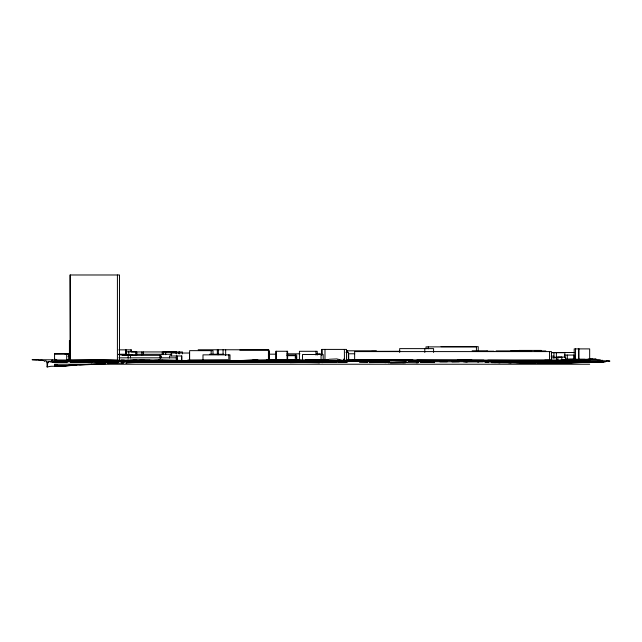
<?xml version="1.0" encoding="UTF-8"?>
<svg xmlns="http://www.w3.org/2000/svg" width="642" height="642" viewBox="0 0 642 642"><rect width="100%" height="100%" fill="white"/><g stroke="black" fill="none" stroke-linecap="round" stroke-linejoin="round"><path stroke-width="0.96" d="M273.179 359.873L268.862 359.785L268.805 350.131L239.819 350.131M54.747 359.841L32.1 359.721L37.196 360.074L38.151 359.496L38.785 360.403L41.81 360.21L43.72 360.571L44.675 361.438L45.149 360.852L46.104 360.964L46.898 362.072L47.219 367.015L47.853 362.345L48.808 361.534L51.2 361.663L52.154 359.945L52.788 361.093L54.377 361.069L54.538 359.006L58.478 361.069M295.344 355.026L295.32 359.608L296.716 359.159M343.438 360.074L344.016 358.87M337.957 358.95L337.756 359.913L338.96 360.09M274.046 359.801L273.428 359.512L274.519 359.753L270.755 359.825M496.057 362.232L494.942 362.682M268.87 359.648L271.454 359.833M125.872 363.244L130.125 360.94M337.459 360.531L332.893 360.973L270.916 360.619M601.755 360.427L602.076 360.114L602.236 360.812M290.874 361.109L277.4 360.852L279.76 362.361L292.72 362.224L284.462 361.398L291.46 361.43L290.874 361.109L274.503 361.237L291.051 361.245M598.24 359.737L599.997 359.697L601.121 360.531M578.723 360.764L579.959 359.953L582.013 360.002M603.352 361.711L590.897 361.96L594.998 361.911M594.251 359.472L596.009 359.231L597.766 359.873M71.053 360.306L66.953 362.57L62.691 362.337M584.405 359.945L589.669 359.576L589.669 348.895L574.197 348.895L574.197 359.263L589.669 359.384M348.903 359.552L346.174 359.985M211.812 361.029L212.895 360.571L55.501 359.977M237.452 362.409L292.046 362.513M214.131 360.876L215.126 360.475M447.225 361.759L408.24 361.51M275.081 362.497L269.921 361.647L290.866 361.919L289.951 362.048M185.634 362.369L188.106 361.679M281.637 361.318L289.47 361.077L276.421 361.318M519.9 363.019L522.355 362.441M545.178 363.059L540.604 362.489M140.301 361.775L141.007 361.181L136.433 360.026L131.642 361.037M580.665 359.536L587.278 359.584L578.619 359.713L589.669 359.64L585.087 360.274L588.794 360.379M164.392 361.053L275.185 361.631L355.893 361.021C343.414 360.619 331.103 361.221 318.552 360.844L330.429 360.924M113.618 361.037C127.662 361.133 141.73 361.31 155.613 359.945C158.662 359.6 167.562 361.534 158.381 361.205M580.248 361.735L563.837 362.955L538.132 363.051M549.111 361.35L550.162 361.366M499.043 362.714L498.561 362.658M143.864 361.021L149.987 359.953L140.253 360.05L133.985 361.029M567.191 360.547L569.069 360.226M47.059 366.959L50.999 366.293L59.032 366.173M133.656 360.17L142.315 360.018L141.609 359.985M211.218 361.815L207.663 362.16L229.346 362.184M291.139 360.058L252.523 360.298L284.061 359.865M130.133 361.045L136.537 360.13L121.474 361.037M490.986 362.112L535.46 363.019M583.578 361.944L570.273 362.738M589.669 362.136L564.575 363.099L540.917 363.091M584.918 360.507L589.669 359.913M80.948 360.427L81.51 361.623L71.455 361.791L74.328 361.767M147.981 361.823L182.858 362.032M182.256 362.152L166.23 361.775M586.957 362.457L591.057 361.984M63.454 365.956L71.487 365.458M563.652 360.435L569.374 359.793L581.788 360.018M87.4 364.552L91.501 364.142M328.977 359.279L337.01 358.918M171.27 361.783L169.472 361.952L180.611 361.928M127.742 361.799L133.729 361.847L132.356 361.021L144.53 360.29L152.323 360.363L137.412 360.94M98.483 361.847L97.215 361.96L112.976 361.767M111.323 361.735L70.219 362.345M191.894 361.735L186.212 362.321L195.369 361.839M418.728 362.513L416.393 362.706L416.506 361.903L418.841 361.799M545.251 362.24L552.738 362.425L549.191 361.286M70.323 360.258L69.978 274.985L119.516 274.985L119.516 360.451C103.242 359.239 86.694 359.993 70.323 360.258L70.323 274.985M550.82 360.098L598.087 360.427L609.9 361.109L606.706 360.844L605.27 361.911L587.438 362.441M76.663 365.017L54.562 366.502M79.632 364.792L89.278 364.335M556.012 363.171L568.924 361.976L544.007 361.125M589.669 362.313L568.114 362.923M573.258 359.376L565.016 359.384L574.662 359.392M236.665 361.125L157.266 361.269M54.562 360.924L62.049 360.459M123.128 361.037L128.159 360.082L134.964 361.791L134.234 361.791M358.621 361.189L327.548 362.136L363.252 361.141M153.839 361.767L134.427 361.029M197.921 362.224L199.662 362.12L188.949 362.104L197.872 362.224L190.08 362.232M402.767 362.658L407.197 362.393M54.562 366.397L105.906 363.701M559.375 363.027L575.264 361.968L550.146 361.125M584.822 359.343L578.53 359.392L578.53 348.895M116.94 363.059L107.671 363.508M103.844 363.669L91.188 364.263M240.252 360.499L257.779 360.082M107.728 363.621L123.705 362.947M576.484 359.448L565.12 359.841L589.669 359.809M167.827 360.932L54.562 361.093L54.562 353.638L68.686 353.638L68.686 360.539M335.742 362.152L329.683 362.385M341.56 361.903L346.495 361.149L321.835 362.618L323.64 362.417M591.539 362.232L595.632 362.056M574.887 359.311L561.092 359.729M121.41 362.874L124.083 362.77M126.53 362.842L156.736 361.767M157.539 361.382L176.678 360.94M148.784 361.799L139.836 361.053M271.951 359.841L275.643 359.737M375.819 361.141L373.267 361.061M587.711 360.997L589.669 361.093L439.914 361.847M59.353 365.619L54.562 365.755L61.6 366.052L73.244 365.025L71.246 364.977M67.964 365.362L70.837 365.282M273.781 359.705L268.252 359.801M585.512 360.026L588.698 359.929M125.944 362.706L136.634 362.409M574.413 359.392L565.185 359.624L574.694 359.753M157.739 361.743L203.225 361.286M143.198 362.401L137.38 362.537L214.436 361.245L137.605 362.385M258.052 360.138L243.045 360.491L256.038 360.194M328.214 362.064L311.9 362.345M177.914 361.767L176.702 361.767M249.658 361.518L294.253 360.82L355.628 360.94M192.391 360.748L156.945 361.053M272.641 359.849L276.381 359.777M565.345 359.343L573.948 359.255L573.948 355.058L564.366 355.058M572.913 361.261L589.669 361.181L526.4 361.47M276.349 359.761L268.492 359.833M147.901 362.297L198.803 361.855L229.451 362.329M561.285 363.051L551.029 363.059M178.933 361.759L147.804 362.265M173.268 361.767L147.66 362.136M139.555 362.409L131.77 362.409M251.054 360.844L241.882 360.619M283.836 362.016L275.009 361.984L280.755 361.919M353.541 361.197L287.247 362.433L170.563 361.879M369.134 362.586L391.476 362.345M595.319 361.96L599.098 361.911M136.393 360.106L130.101 360.074M52.114 362.465L56.047 362.409M92.913 361.759L81.895 361.767M290.048 362.65L308.232 362.361M584.974 359.624L579.028 359.881L581.716 359.913M452.04 361.855L459.191 361.759M586.595 361.133L589.669 361.093L587.711 361.101M507.71 362.313L509.708 362.289M70.612 360.314L66.816 359.969M54.562 362.281L63.654 362.192M268.95 359.833L275.916 359.761M158.004 361.462L179.832 361.205M149.57 362.176L192.608 361.735L262.273 362.216M222.429 361.302L270.804 361.607M292.455 361.919L282.031 361.863L292.279 361.799M70.732 361.799L73.734 361.767M63.454 361.767L54.562 361.775M274.134 359.809L273.516 359.817L276.622 359.801M157.571 361.173L160.035 361.149M70.62 362.12L106.195 361.767M54.562 362.385L64.312 362.289L55.541 362.313M70.163 362.232L76.013 362.176M243.687 360.924L245.621 360.9M176.454 361.767L148.182 362.008M281.052 362.008L264.063 361.133M565.153 359.496L574.293 359.472M525.806 361.526L539.593 361.39M565.923 361.318L589.669 361.133L525.71 361.454M589.669 361.454L580.898 361.133M269.11 359.841L274.303 359.833M287.014 359.841L292.921 359.793M227.613 360.756L54.562 361.093L287.054 360.467L54.562 360.555M227.356 361.125L158.036 361.237M243.262 360.981L245.244 360.964L243.294 360.932M146.119 362.393L126.185 362.465M338.607 361.31L367.473 361.125M276.951 362.048L282.328 362.008M588.08 362.008L596.113 361.783L587.92 361.944M549.745 360.258L480.216 360.7L359.737 360.138M388.9 361.582C371.758 362.818 354.954 360.05 337.901 360.25M368.845 360.21L368.203 360.114L407.598 360.018L380.85 360.266L406.258 361.39M189.502 362.216L197.303 362.168M589.669 361.117L536.616 361.133M527.283 362.409L511.513 362.385M318.697 359.921L266.647 359.865M199.036 361.205L213.529 361.125M116.7 361.879L94.719 361.759M184.679 361.687L220.094 361.302M487.8 360.17L589.669 360.499L54.562 361.093M422.476 362.409L420.662 362.417L434.61 362.57L433.767 362.273M590.576 362.016L602.718 361.96M270.932 360.756L272.882 360.748M270.996 361.053L276.67 361.029M428.832 361.855L429.787 361.855M574.694 361.35L589.669 361.302L586.002 361.117M261.23 362.417L263.718 362.409M483.217 361.767L466.317 361.767M338.406 362.441L347.226 362.409M289.919 359.6L299.629 359.592M289.775 359.761L299.79 359.737M305.44 359.921L319.106 359.905M588.449 359.4L592.55 359.392L588.61 359.376M82.112 361.045L54.377 361.069M544.745 360.242L551.454 360.226L551.454 351.591L354.641 351.591L354.641 359.953L412.501 360.026M338.832 361.165L368.885 361.125M46.898 362.072L48.872 362.064M54.562 361.799L63.678 361.791L54.562 361.952L63.526 362.265M147.588 361.887L178.235 361.775L177.336 361.759M172.216 361.839L147.644 361.815M309.051 362.417L313.561 362.313M599.732 361.952L595.792 361.96L603.994 361.928L603.512 361.743M567.472 362.794L569.927 362.786M69.874 340.493L69.424 340.493L69.424 360.515M441.094 346.664L478.234 346.664L478.234 350.54M198.177 349.77L268.621 349.778L268.621 359.905M118.802 349.858L131.417 349.858L131.417 351.704M519.049 350.412L541.27 350.412M376.364 350.805L346.865 350.805L346.865 352.643M472.159 350.789L487.406 350.789M496.122 350.901L530.998 350.901M535.043 350.957L545.812 350.957M510.551 351.03L519.394 351.03M486.893 351.214L493.899 351.214M371.59 351.343L400.335 351.294M131.666 351.944L176.414 351.944L176.414 353.79M163.228 351.985L182.513 351.985L182.513 353.838M345.942 352.289L348.373 352.289L348.373 358.758M551.43 352.482L574.542 352.482M551.382 352.707L564.856 352.707L564.856 357.658M54.562 353.814L70.074 353.702M354.729 353.774L348.662 353.774L348.734 359.448M54.562 353.878L69.496 353.878M286.934 353.822L299.958 353.822M316.787 353.822L319.788 353.822M64.938 353.991L69.769 353.991M319.997 354.055L321.955 354.055M269.423 354.183L276.501 354.183M118.69 354.256L127.212 354.256M135.31 354.256L171.831 354.256M209.637 354.24L223.801 354.24M118.794 354.456L127.092 354.456M119.059 354.865L136.618 354.865M287.006 355.026L296.716 355.026L296.708 359.215M122.1 355.251L133.055 355.251M131.088 355.507L128.167 355.507L128.167 358.18M287.006 355.684L295.32 355.684M551.149 356.133L553.861 356.133L553.861 358.1M68.028 356.479L69.914 356.479M555.868 357.064L565.626 357.064L565.626 359.753L573.956 359.737M295.344 357.249L296.708 357.249M561.806 357.161L557.866 357.161L557.882 360.106M118.81 357.827L177.208 357.827L177.208 360.347M551.59 357.811L556.582 357.811M573.137 360.331L581.893 360.339M584.806 360.339L588.698 360.339M238.367 360.467L208.57 360.491L212.414 360.852M109.678 361.045L86.052 361.037M562.528 361.35L568.186 361.342M542.57 363.107L513.359 362.425M54.562 364.239L589.669 364.239M587.968 359.151L595.848 359.231M565.706 359.664L574.462 359.68L573.739 359.544M354.641 359.953L551.454 360.226M169.64 360.981L179.335 361.077M282.721 361.631L356.326 361.061L293.964 360.732M147.516 362L177.208 362.024L176.293 361.815M516.489 362.666L545.427 362.602M569.39 359.376L570.794 359.384M412.966 360.05L357.819 359.961L334.185 360.956L259.352 360.756C238.262 361.919 217.413 360.05 196.332 360.74M526.271 361.141L563.058 361.261M145.132 361.037L149.072 361.053M121.202 362.449L124.195 362.457M565.193 359.368L574.028 359.592M266.478 359.528L296.395 359.68M554.945 361.125L562.938 361.165M534.232 361.125L562.898 361.253M371.132 361.125L388.9 361.205M210.897 361.109L192.11 360.579L212.935 361.037M54.562 360.989L68.445 361.093L54.562 360.603M281.95 362.409L287.616 362.441L287.094 362.409M375.57 361.125L389.237 361.213M510.382 362.056L503.015 362.032M376.726 361.125L389.301 361.197M465.691 361.767L467.617 361.783M389.301 361.35L352.779 360.989L350.107 360.708L348.59 359.897M491.491 362.642L534.361 363.003M388.073 362.746L389.63 362.754M589.565 359.44L593.505 359.48L589.404 359.432M589.244 359.464L593.344 359.496M353.734 361.382L348.662 361.109M367.73 361.502L370.731 361.526L370.434 361.021M302.559 362.409L317.244 362.618L299.421 362.481L315.792 362.401M156.215 361.791L160.941 361.831L150.525 361.775M132.124 362.409L137.083 362.449M572.592 359.656L574.518 359.672L565.971 359.6L567.367 359.68M562.448 360.242L585.006 360.483M489.541 361.823L491.884 361.839M245.461 360.916L243.543 360.9L245.244 360.964M181.02 361.871L177.505 361.839L181.004 362.257M588.77 359.376L592.863 359.424M588.931 359.368L593.023 359.416M196.332 361.767L230.005 362.16M592.71 359.424L570.505 359.448M496.555 362.064L509.981 362.248M589.725 359.4L593.665 359.464M549.528 361.125L554.913 361.205M416.899 360.05L483.859 360.162M395.432 362.401L418.167 362.746M50.245 361.871L54.177 361.936M591.908 359.159L596.009 359.231M359.544 362.377L367.545 362.529L366.911 362.297M288.683 362.401L291.612 362.457M210.937 361.759L228.825 362.08M512.846 361.671L514.451 361.703M349.2 359.721L370.113 360.322M121.194 360.026L123.866 360.082L130.751 361.703M416.81 361.871L417.998 361.895M57.266 364.632L54.562 364.528M499.685 362.056L510.43 362.345M463.676 361.871L466.14 361.936M499.998 362.762L499.516 362.738M255.468 361.558L287.247 362.433M140.863 360.186L144.53 360.29M585.753 360.122L588.69 360.21M549.207 361.438L553.789 361.574M537.755 361.51L542.289 361.655M582.222 359.721L586.323 359.865M165.098 361.767L179.407 362.265L174.167 361.775M582.214 360.162L571.998 359.889M538.405 362.57L542.763 362.826L530.172 362.393M484.991 362.393L488.931 362.57M170.258 361.783L177.938 362.056L176.253 361.775M525.325 361.486L529.377 361.687M62.539 362.345L66.632 362.57M559.832 361.133L561.806 361.438L557.882 361.085M62.378 362.273L66.471 362.529M389.822 359.985L392.792 360.186M534.802 362.987L522.211 362.393M242.74 360.788L244.546 360.924M562.962 360.274L564.438 360.387M225.928 361.751L229.194 362.008M195.248 361.799L196.749 361.944L186.661 361.671M181.108 361.759L184.647 362.24M506.971 362.433L511.064 362.923M477.391 361.847L478.723 362.016M549.753 362.457L553.861 363.027L552.449 362.497M565 359.664L565.626 359.753M223.36 362.104L224.451 362.281M132.99 360.178L137.589 360.924M249.987 362.281L251.375 362.545M226.939 361.791L228.375 362.096M209.324 361.703L210.889 362.08M385.248 362.401L386.147 362.634L378.451 362.257M339.369 359.729L341.921 360.475M501.819 361.815L503.119 362.184M569.767 359.608L573.049 360.571M72.137 360.579L74.945 361.735M142.733 360.964L144.105 361.783M352.795 359.801L354.561 360.547M84.014 360.587L86.028 361.639L98.916 361.39L118.401 362.449L115.729 360.435M280.056 361.286L280.666 361.671M279.856 361.35L280.265 361.695M508.641 362.337L508.994 362.746M268.805 359.737L268.773 350.131M579.004 348.895L579.004 359.368M575.505 348.895L575.505 359.408M567.295 355.058L567.295 359.384M561.79 357.161L561.806 360.587M556.486 357.064L556.486 360.403M556.365 352.707L556.365 357.618M553.95 352.707L553.95 357.634M549.552 351.591L549.552 360.09M476.42 350.813L476.42 346.881L426.007 346.881L426.007 348.791M433.575 352.434L433.575 348.622L399.661 348.622L399.661 352.418M428.254 346.881L428.254 348.791M424.795 348.622L424.795 352.466M347.547 350.805L347.547 352.627M346.495 359.263L346.495 349.409L321.835 349.409L321.835 355.066M344.385 349.409L344.449 359.664M324.98 349.409L324.98 359.729M323.183 359.953L323.183 354.52L302.51 354.52L302.51 359.921M321.915 349.409L321.915 355.01M321.064 354.52L321.064 359.905M317.244 355.066L317.244 351.294L299.421 351.294L299.421 359.689M315.912 351.294L315.912 355.002M287.616 359.648L287.616 351.27L275.771 351.27L275.771 359.6M287.094 351.27L287.094 359.624M276.293 351.27L276.293 359.608M269.343 351.784L269.343 359.392M268.436 349.778L268.436 359.785M230.013 360.266L230.013 354.857L202.992 354.857L202.992 360.652M228.825 354.857L228.825 360.274M225.663 349.77L225.663 355.532M223.071 349.77L223.071 354.633M218.36 349.77L218.36 354.753M217.333 349.77L217.333 354.697M213 354.408L213 350.652L189.631 350.652L189.631 360.555M211.146 350.652L211.146 354.432M189.502 360.306L189.502 353.036L171.213 353.036L171.213 355.788M181.903 360.9L181.903 355.981L169.472 355.981L169.472 357.971M181.501 355.981L181.501 360.964M179.222 351.985L179.222 353.822M179.078 351.985L179.078 353.822M177.048 355.981L177.048 360.828M176.389 355.981L176.389 357.947M176.293 357.827L176.293 360.82M176.213 351.944L176.213 353.798M165.708 351.944L165.708 354.681M163.485 351.944L163.485 354.657M162.249 351.944L162.249 354.665M160.941 357.851L160.941 355.869L160.572 357.851M160.709 358.035L160.709 355.331L130.503 355.331L130.503 357.947M159.826 355.331L159.826 358.051M143.326 351.944L143.326 354.665M141.914 351.944L141.914 354.93M136.802 351.944L136.802 354.922M135.895 355.644L135.895 351.792L126.442 351.792L126.442 355.556M130.992 349.858L130.992 351.704M128.809 351.792L128.809 355.636M126.017 349.858L126.017 354.448M125.768 349.858L125.768 354.448M117.414 274.985L117.414 359.937M69.681 340.493L69.681 360.475M69.633 354.946L69.633 356.84M68.525 354.52L68.525 356.278M66.688 353.638L66.688 360.643M405.648 362.674L390.336 362.794L405.648 362.674M328.335 359.432L325.157 360.306L305.504 360.298L328.335 359.432M223.801 361.952L209.637 362.096L223.801 361.952M564.005 363.107L560.378 363.163L564.005 363.107M457.939 360.01L457.425 360.058L471.846 360.09L457.939 360.01M227.87 360.098L187.801 360.226L227.87 360.098M317.638 362.674L319.652 362.674L317.638 362.674M544.689 361.615C558.412 361.342 534.321 361.582 544.689 361.615M162.137 360.106L158.036 360.202L183.13 360.515L162.137 360.106M365.129 360.018L361.968 360.074L366.309 360.186L365.129 360.018M320.759 362.24L312.173 362.2L320.759 362.24M315.021 362.016L297.719 361.968L315.021 362.016M314.596 361.743L297.286 361.655L314.596 361.743M314.259 361.31L296.965 361.149L314.259 361.31M313.818 361.101L296.484 360.812L313.818 361.101M190.425 360.571L171.807 360.499L195.457 361.029L190.425 360.571"/></g></svg>
